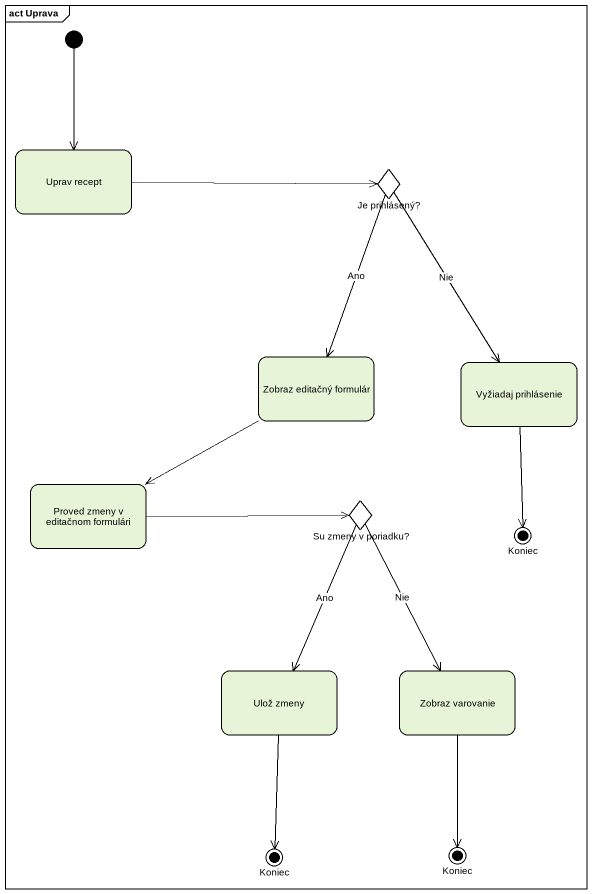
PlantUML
@startuml
mainframe act Uprava
hide empty description
state "Uprav recept" as Uprav_recept
state "Je prihlásený?" as Je_prihlásený <<choice>>
state "Zobraz editačný formulár" as Zobraz_editačný_formulár
state "Vyžiadaj prihlásenie" as Vyžiadaj_prihlásenie
state "Proved zmeny v editačnom formulári" as Proved_zmeny_v_editačnom
state "Su zmeny v poriadku?" as Su_zmeny_v_poriadku <<choice>>
state Koniec <<end>>
state "Ulož zmeny" as Ulož_zmeny
state "Zobraz varovanie" as Zobraz_varovanie
state "Koniec" as Koniec_2 <<end>>
state "Koniec" as Koniec_3 <<end>>
[*] --> Uprav_recept
Uprav_recept -right-> Je_prihlásený
Je_prihlásený --> Zobraz_editačný_formulár : Ano
Je_prihlásený --> Vyžiadaj_prihlásenie : Nie
Zobraz_editačný_formulár -left-> Proved_zmeny_v_editačnom
Vyžiadaj_prihlásenie --> Koniec
Proved_zmeny_v_editačnom -right-> Su_zmeny_v_poriadku
Su_zmeny_v_poriadku --> Ulož_zmeny : Ano
Su_zmeny_v_poriadku --> Zobraz_varovanie : Nie
Ulož_zmeny --> Koniec_3
Zobraz_varovanie --> Koniec_2
@enduml
